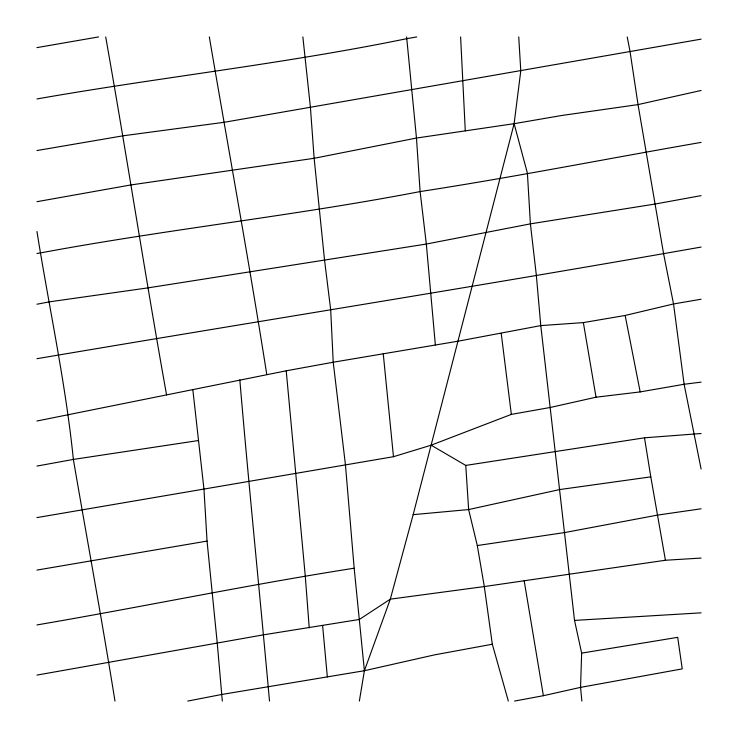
<?xml version="1.0" encoding="UTF-8"?>
<svg xmlns="http://www.w3.org/2000/svg" width="738" height="738" viewBox="0 0 738 738"><rect width="100%" height="100%" fill="white"/><g stroke="black" fill="none" stroke-linecap="round" stroke-linejoin="round"><path stroke-width="1.11" d="M518.731 36.928L520.788 70.839L514.118 123.68L527.412 173.218L530.401 223.863L536.351 275.357L540.779 325.606L574.533 620.409L581.645 653.13L580.557 687.373L581.858 701.072M359.36 701.072L364.397 670.713L390.319 599.155L413.16 514.654L514.118 123.68L561.803 115.479L638.038 104.593L701.1 90.47M36.9 517.596L393.474 456.702L431.149 445.189L511.342 414.387L550.308 407.468L596.027 397.201L640.178 391.915L684.117 384.267L701.1 382.127M36.955 421.011L286.215 370.808L333.216 362.229L458.086 341.196L540.779 325.606L583.361 322.607L625.151 315.458L673.536 303.964L701.1 299.231M187.756 701.072L221.723 694.476L364.397 670.713L434.525 654.874L492.32 644.228L508.334 701.072M514.58 701.072L543.38 695.703L580.557 687.373L682.235 668.886L677.696 637.337L581.645 653.13M36.955 304.222L49.289 301.86L148.034 287.866L426.333 244.047L530.401 223.863L655.187 204.02L701.1 195.635M701.1 142.397C607.392 158.652 514.1 177.138 420.106 191.576C294.139 215.837 166.437 229.398 40.313 252.949L36.955 253.521M36.955 675.095L263.189 634.883L359.36 619.459L390.319 599.155L484.303 586.562L665.427 560.253L701.1 558.066M36.955 466.065L73.366 459.423L198.513 440.531M36.955 624.938C142.849 606.82 248.033 584.819 354.175 568.205L345.43 464.7L333.216 362.229L330.698 309.923L324.517 259.85L314.139 158.292L310.412 107.296L302.866 36.928M36.955 201.686L130.561 184.998L314.139 158.292L416.472 138.043L514.118 123.68M416.712 36.928L406.749 38.68C284.305 63.828 159.971 77.315 36.955 98.947M36.955 47.61L98.541 36.928M701.1 39.142L224.214 122.287L123.283 135.774L36.955 150.543M192.867 389.978L203.983 489.312L207.046 541.083L36.955 570.087M701.1 247.064C480.014 286.03 258.291 321.168 36.955 358.696M431.149 445.189L465.761 465.42L644.495 437.809L701.1 433.51M465.761 465.42L468.639 509.561L477.301 545.557L564.81 532.532L657.576 515.087L701.1 508.796M665.427 560.253L650.796 476.859L559.708 489.562L468.639 509.561L413.16 514.654M574.533 620.409L701.1 612.844M701.1 469.017L684.117 384.267L673.536 303.964L663.527 253.383L638.038 104.593L630.031 51.448L627.226 36.928M625.151 315.458L640.178 391.915M209.315 36.928C228.531 149.454 249.01 261.732 266.778 374.48M166.567 394.913C145.192 275.754 126.835 156.105 105.691 36.928M477.301 545.557L484.303 586.562L492.32 644.228M583.361 322.607L596.027 397.201M524.183 580.788L543.38 695.703M644.495 437.809L650.796 476.859M36.955 231.483C49.022 307.46 65.617 382.81 73.366 459.423C87.176 540.004 102.019 620.372 114.98 701.072M501.213 333.364L511.342 414.387M207.046 541.083L217.276 643.388L222.313 701.072M354.175 568.205L364.397 670.713M383.253 353.77L393.474 456.702M322.617 625.584L327.34 676.958M286.215 370.808L305.274 576.018L309.222 627.817M239.822 379.876C248.9 487.006 259.841 594.025 269.508 701.072M435.365 345.024L426.333 244.047L420.106 191.576L416.472 138.043L406.61 36.928M460.604 36.928L465.291 130.866"/></g></svg>
